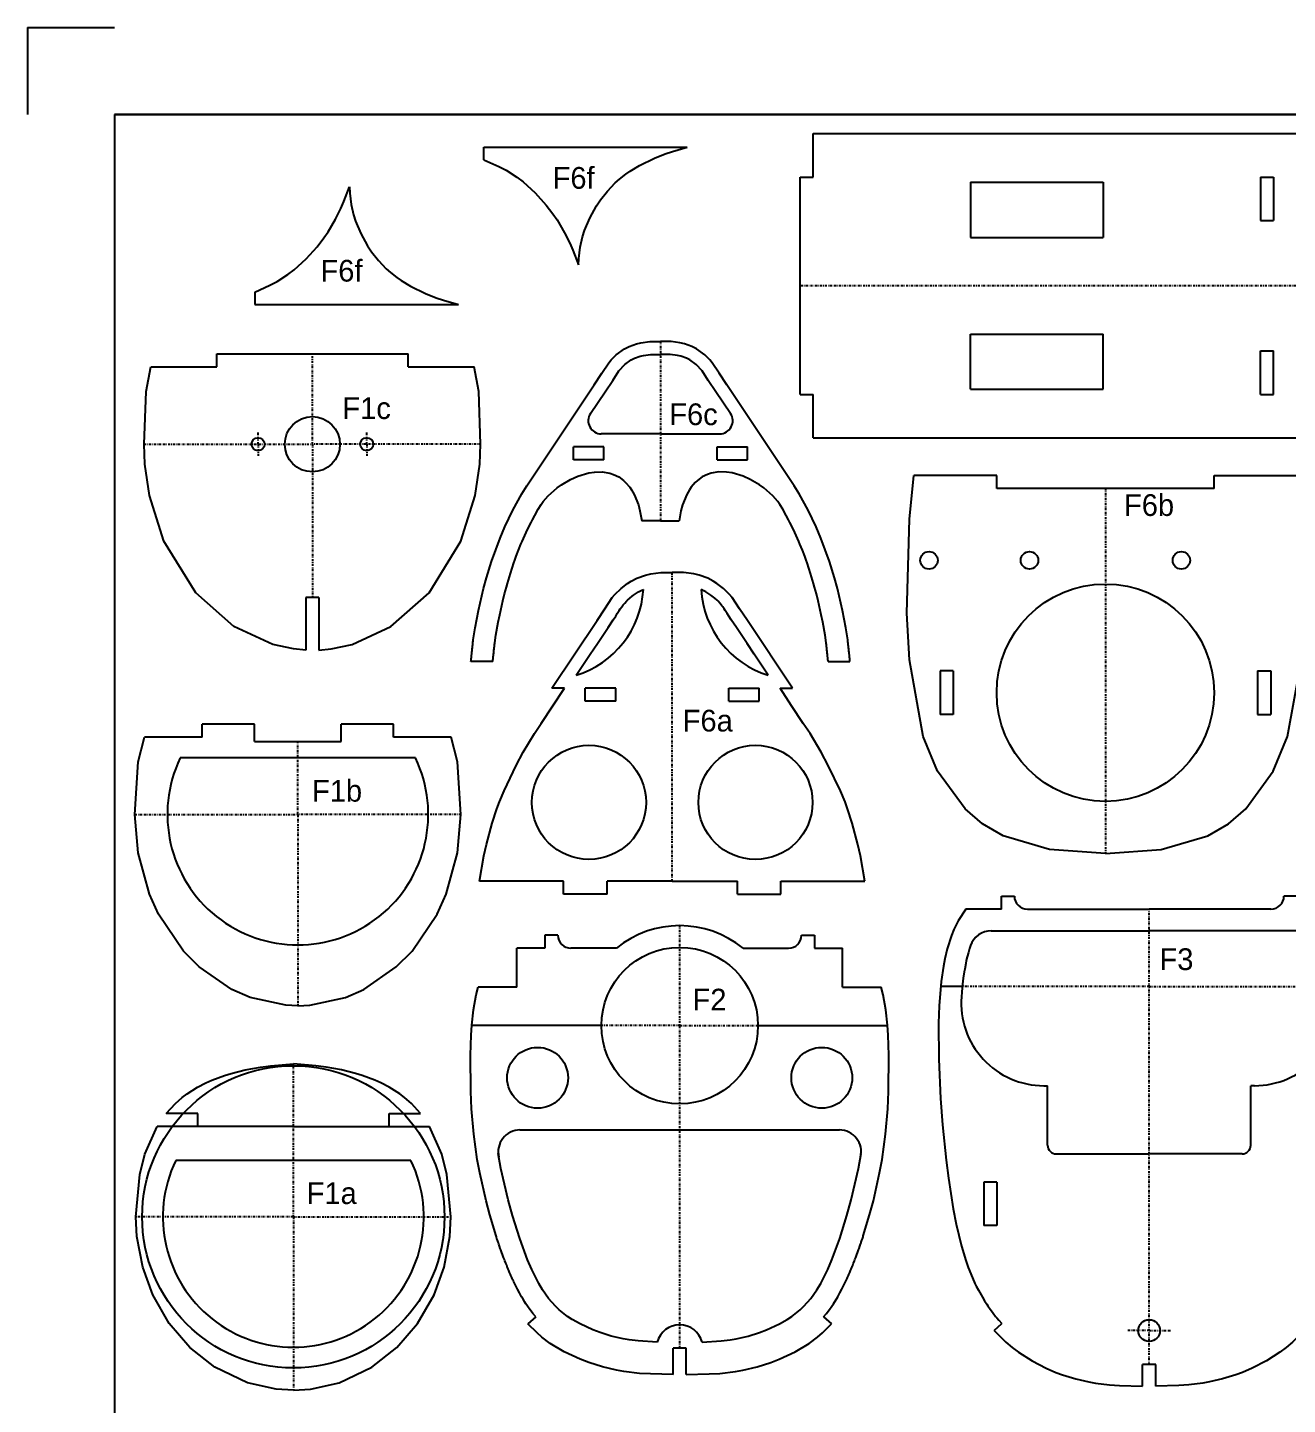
# Model space of a CAD drawing. Extents: x -1638 to 412, y -412 to 1290.
# Drawn here: x -429.5 to -139.7, y 973.4 to 1290.2 of the extents above; entities that cross this region are included whole.
import ezdxf
from ezdxf.enums import TextEntityAlignment as Align

# ---------------------------------------------------------------- set-up
doc = ezdxf.new("R2010")
doc.units = 0
doc.linetypes.add('DASHDOT', pattern=[1, 0.5, -0.25, 0, -0.25])
for name, color, linetype in [('2', 7, 'CONTINUOUS'), ('4', 7, 'CONTINUOUS'), ('6', 7, 'CONTINUOUS'), ('8', 7, 'CONTINUOUS')]:
    doc.layers.add(name, color=color, linetype=linetype)
doc.styles.add('txt', font='TXT', dxfattribs={"height": 0.2})

# ---------------------------------------------------------------- blocks, each defined once
blk = doc.blocks.new('*O62')
at = {"layer": '6', "color": 202, "linetype": 'CONTINUOUS'}
for p, q in [((-420.5, 297.25), (-420.5, 277.25)), ((-420.5, 297.25), (-400.5, 297.25)), ((-400.5, 277.25), (-400.5, -277.25)), ((-400.5, 277.25), (400.5, 277.25))]:
    blk.add_line(p, q, dxfattribs=at)

msp = doc.modelspace()

# ---------------------------------------------------------------- linework, layer by layer
at = {"layer": '2', "color": 5, "linetype": 'CONTINUOUS'}
msp.add_line((-312.5768, 993.5701), (-314.3676, 992.0183), dxfattribs=at)
at = {"layer": '4', "color": 5, "linetype": 'CONTINUOUS'}
for p, q in [((-248.7536, 1265.78), (-136.4214, 1265.78)), ((-248.7536, 1255.78), (-248.7536, 1265.78)), ((-324.5444, 1262.6837), (-277.7278, 1262.6837)), ((-324.5444, 1259.7811), (-324.5444, 1262.6837)), ((-251.7536, 1205.78), (-251.7536, 1255.78)), ((-251.7536, 1255.78), (-248.7536, 1255.78)), ((-212.5854, 1254.5976), (-182.075, 1254.5976)), ((-212.5854, 1254.5925), (-212.5854, 1241.8874)), ((-182.075, 1254.5976), (-182.075, 1241.8874)), ((-145.9094, 1255.78), (-145.9094, 1245.78)), ((-145.9094, 1255.78), (-142.9094, 1255.78)), ((-142.9094, 1255.78), (-142.9094, 1245.78)), ((-145.9094, 1245.78), (-142.9094, 1245.78)), ((-212.5854, 1241.8874), (-182.075, 1241.8874)), ((-377.202, 1229.3425), (-377.202, 1226.4399)), ((-377.202, 1226.4399), (-330.3854, 1226.4399)), ((-212.5854, 1206.9675), (-212.5854, 1219.6726)), ((-212.5854, 1219.6726), (-182.075, 1219.6726)), ((-182.075, 1206.9624), (-182.075, 1219.6726)), ((-385.952, 1212.1216), (-385.952, 1215.1216)), ((-385.952, 1215.1216), (-341.952, 1215.1216)), ((-341.952, 1212.1216), (-341.952, 1215.1216)), ((-145.9094, 1205.78), (-145.9094, 1215.78)), ((-145.9094, 1215.78), (-142.9094, 1215.78)), ((-142.9094, 1205.78), (-142.9094, 1215.78)), ((-401.129, 1212.1216), (-385.952, 1212.1216)), ((-341.952, 1212.1216), (-326.775, 1212.1216)), ((-212.5854, 1206.9624), (-182.075, 1206.9624)), ((-251.7536, 1205.78), (-248.7536, 1205.78)), ((-248.7536, 1195.78), (-248.7536, 1205.78)), ((-145.9094, 1205.78), (-142.9094, 1205.78)), ((-283.9, 1196.7198), (-297.5146, 1196.7198)), ((-283.9, 1196.7198), (-270.2854, 1196.7198)), ((-248.7536, 1195.78), (-136.4214, 1195.78)), ((-303.9, 1190.7198), (-303.9, 1193.7198)), ((-296.9, 1193.7198), (-303.9, 1193.7198)), ((-296.9, 1190.7198), (-296.9, 1193.7198)), ((-270.9, 1190.7198), (-270.9, 1193.7198)), ((-270.9, 1193.7198), (-263.9, 1193.7198)), ((-263.9, 1190.7198), (-263.9, 1193.7198)), ((-296.9, 1190.7198), (-303.9, 1190.7198)), ((-270.9, 1190.7198), (-263.9, 1190.7198)), ((-206.5744, 1187.17), (-225.6544, 1187.17)), ((-206.5744, 1184.17), (-206.5744, 1187.17)), ((-156.5744, 1184.17), (-156.5744, 1187.17)), ((-156.5744, 1187.17), (-137.4944, 1187.17)), ((-181.5744, 1184.17), (-206.5744, 1184.17)), ((-156.5744, 1184.17), (-181.5744, 1184.17)), ((-283.9, 1176.7198), (-288.2002, 1176.7198)), ((-283.9, 1176.7198), (-279.6, 1176.7198)), ((-362.452, 1159.0314), (-365.452, 1159.0314)), ((-365.452, 1159.0314), (-365.452, 1146.9772)), ((-362.452, 1159.0314), (-362.452, 1146.9772)), ((-322.4566, 1144.3414), (-327.479, 1144.3414)), ((-245.3436, 1144.3414), (-240.3212, 1144.3414)), ((-219.5744, 1142.17), (-219.5744, 1132.17)), ((-216.5744, 1142.17), (-219.5744, 1142.17)), ((-216.5744, 1142.17), (-216.5744, 1132.17)), ((-146.5744, 1142.17), (-146.5744, 1132.17)), ((-146.5744, 1142.17), (-143.5744, 1142.17)), ((-143.5744, 1142.17), (-143.5744, 1132.17)), ((-305.989, 1138.1843), (-308.8638, 1138.1843)), ((-301.199, 1135.1843), (-301.199, 1138.1843)), ((-294.199, 1138.1843), (-301.199, 1138.1843)), ((-294.199, 1135.1843), (-294.199, 1138.1843)), ((-268.199, 1135.1843), (-268.199, 1138.1843)), ((-268.199, 1138.1843), (-261.199, 1138.1843)), ((-261.199, 1135.1843), (-261.199, 1138.1843)), ((-256.409, 1138.1843), (-253.5344, 1138.1843)), ((-294.199, 1135.1843), (-301.199, 1135.1843)), ((-268.199, 1135.1843), (-261.199, 1135.1843)), ((-216.5744, 1132.17), (-219.5744, 1132.17)), ((-146.5744, 1132.17), (-143.5744, 1132.17)), ((-389.302, 1126.95), (-389.302, 1129.95)), ((-377.302, 1129.95), (-389.302, 1129.95)), ((-377.302, 1125.95), (-377.302, 1129.95)), ((-357.302, 1125.95), (-357.302, 1129.95)), ((-345.302, 1129.95), (-357.302, 1129.95)), ((-345.302, 1126.95), (-345.302, 1129.95)), ((-389.302, 1126.95), (-402.5872, 1126.95)), ((-377.302, 1125.95), (-357.302, 1125.95)), ((-332.0168, 1126.95), (-345.302, 1126.95)), ((-340.265, 1122.1505), (-394.339, 1122.1505)), ((-181.5776, 1100.151), (-181.571, 1100.151)), ((-306.199, 1093.8059), (-325.496, 1093.8059)), ((-306.199, 1090.8059), (-306.199, 1093.8059)), ((-281.199, 1093.8059), (-296.199, 1093.8059)), ((-296.199, 1090.8059), (-296.199, 1093.8059)), ((-281.199, 1093.8059), (-266.199, 1093.8059)), ((-266.199, 1090.8059), (-266.199, 1093.8059)), ((-256.199, 1090.8059), (-256.199, 1093.8059)), ((-256.199, 1093.8059), (-236.9022, 1093.8059)), ((-296.199, 1090.8059), (-306.199, 1090.8059)), ((-266.199, 1090.8059), (-256.199, 1090.8059)), ((-205.5142, 1090.3857), (-202.5142, 1090.3857)), ((-205.5142, 1087.3857), (-205.5142, 1090.3857)), ((-137.5142, 1090.3857), (-140.5142, 1090.3857)), ((-205.5142, 1087.3857), (-213.6982, 1087.3857)), ((-199.5142, 1087.3857), (-171.5142, 1087.3857)), ((-143.5142, 1087.3857), (-171.5142, 1087.3857)), ((-310.4828, 1081.38), (-310.4828, 1078.38)), ((-307.4828, 1081.38), (-310.4828, 1081.38)), ((-251.4828, 1081.38), (-248.4828, 1081.38)), ((-248.4828, 1081.38), (-248.4828, 1078.38)), ((-207.8604, 1082.3857), (-171.5142, 1082.3857)), ((-135.1678, 1082.3857), (-171.5142, 1082.3857)), ((-316.9254, 1069.4224), (-316.9254, 1078.38)), ((-310.4828, 1078.38), (-316.9254, 1078.38)), ((-294.0492, 1078.38), (-304.4828, 1078.38)), ((-264.9166, 1078.38), (-254.4828, 1078.38)), ((-248.4828, 1078.38), (-242.0402, 1078.38)), ((-242.0402, 1069.4224), (-242.0402, 1078.38)), ((-316.9254, 1069.4224), (-325.8306, 1069.4224)), ((-242.0402, 1069.4224), (-233.135, 1069.4224)), ((-214.4792, 1069.5862), (-219.463, 1069.5862)), ((-297.4828, 1060.5805), (-327.3116, 1060.5805)), ((-297.9728, 1060.5805), (-327.3116, 1060.5805)), ((-261.4828, 1060.5805), (-231.6542, 1060.5805)), ((-195.739, 1046.7668), (-194.8742, 1046.7668)), ((-194.8742, 1033.0818), (-194.8742, 1046.7668)), ((-148.1542, 1033.0818), (-148.1542, 1046.7668)), ((-147.2894, 1046.7668), (-148.1542, 1046.7668)), ((-390.3302, 1040.3882), (-397.5798, 1040.3882)), ((-390.3302, 1037.3882), (-390.3302, 1040.3882)), ((-346.3302, 1037.3882), (-346.3302, 1040.3882)), ((-346.3302, 1040.3882), (-339.0804, 1040.3882)), ((-368.3302, 1037.3882), (-399.6582, 1037.3882)), ((-368.3302, 1037.3882), (-337.002, 1037.3882)), ((-316.214, 1036.5805), (-279.4828, 1036.5805)), ((-279.4828, 1036.5805), (-242.7516, 1036.5805)), ((-341.2932, 1029.5887), (-395.3672, 1029.5887)), ((-192.8742, 1031.0818), (-171.5142, 1031.0818)), ((-150.1542, 1031.0818), (-171.5142, 1031.0818)), ((-209.5142, 1024.5862), (-209.5142, 1014.5862)), ((-206.5142, 1024.5862), (-209.5142, 1024.5862)), ((-206.5142, 1024.5862), (-206.5142, 1014.5862)), ((-206.5142, 1014.5862), (-209.5142, 1014.5862)), ((-246.3888, 993.5701), (-244.598, 992.0183)), ((-207.146, 990.4262), (-205.389, 992.0359)), ((-277.9828, 986.3931), (-280.9828, 986.3931)), ((-280.9828, 980.3482), (-280.9828, 986.3931)), ((-277.9828, 980.3482), (-277.9828, 986.3931)), ((-170.0142, 982.6241), (-173.0142, 982.6241)), ((-173.0142, 977.6328), (-173.0142, 982.6241)), ((-170.0142, 977.6328), (-170.0142, 982.6241))]:
    msp.add_line(p, q, dxfattribs=at)
at = {"layer": '4', "color": 166, "linetype": 'DASHDOT'}
for p, q in [((-133.4214, 1230.78), (-251.7536, 1230.78)), ((-283.9, 1217.9744), (-283.9, 1176.7198)), ((-363.952, 1194.3221), (-363.952, 1215.1216)), ((-402.6426, 1194.3221), (-363.952, 1194.3221)), ((-376.452, 1194.3221), (-376.452, 1197.2411)), ((-376.452, 1194.3221), (-376.452, 1191.4031)), ((-325.2614, 1194.3221), (-363.952, 1194.3221)), ((-363.952, 1194.3221), (-363.952, 1159.0314)), ((-351.452, 1194.3221), (-351.452, 1197.2411)), ((-351.452, 1194.3221), (-351.452, 1191.4031)), ((-181.5744, 1184.17), (-181.5744, 1100.151)), ((-281.199, 1093.8059), (-281.199, 1164.8389)), ((-367.302, 1109.1505), (-367.302, 1125.95)), ((-404.8, 1109.1505), (-367.302, 1109.1505)), ((-367.302, 1109.1505), (-367.302, 1065.1471)), ((-329.804, 1109.1505), (-367.302, 1109.1505)), ((-171.5142, 982.6241), (-171.5142, 1087.3857)), ((-279.4828, 986.3931), (-279.4828, 1083.5805)), ((-171.5142, 1069.5862), (-214.4792, 1069.5862)), ((-171.5142, 1069.5862), (-128.5492, 1069.5862)), ((-279.4828, 1060.5805), (-297.4828, 1060.5805)), ((-279.4828, 1060.5805), (-261.4828, 1060.5805)), ((-368.3302, 1016.5887), (-368.3302, 1051.8072)), ((-368.3302, 1016.5887), (-404.5418, 1016.5887)), ((-368.3302, 1016.5887), (-368.3302, 976.6929)), ((-368.3302, 1016.5887), (-332.1184, 1016.5887)), ((-171.5142, 990.4262), (-176.5788, 990.4262)), ((-171.5142, 990.4262), (-166.4494, 990.4262))]:
    msp.add_line(p, q, dxfattribs=at)
at = {"layer": '4', "color": 5, "linetype": 'CONTINUOUS'}
for points in [[(-302.7812, 1235.5693), (-302.689315, 1237.017798), (-302.359893, 1239.649716), (-301.83106, 1242.012929), (-301.364635, 1243.48934), (-300.150165, 1246.339979), (-298.587782, 1249.130766), (-297.663342, 1250.512153), (-296.092907, 1252.524907), (-294.296915, 1254.421859), (-293.312567, 1255.311228), (-291.884979, 1256.443612), (-290.878096, 1257.151096), (-288.744646, 1258.456076), (-285.287569, 1260.151456), (-282.844488, 1261.117001), (-281.167506, 1261.691522), (-277.7278, 1262.6837)], [(-324.5444, 1259.781), (-321.045812, 1258.243884), (-319.367801, 1257.336344), (-316.953054, 1255.788846), (-315.472062, 1254.672035), (-312.689092, 1252.17083), (-310.160715, 1249.355725), (-308.625996, 1247.330008), (-307.673219, 1245.922257), (-305.944089, 1242.989625), (-304.750269, 1240.583565), (-304.034467, 1238.940038), (-302.7812, 1235.5693)], [(-377.202, 1229.3426), (-373.703412, 1230.879716), (-372.025401, 1231.787256), (-369.610654, 1233.334754), (-368.129662, 1234.451565), (-365.346692, 1236.95277), (-362.818315, 1239.767875), (-361.283596, 1241.793592), (-360.330819, 1243.201343), (-358.601689, 1246.133975), (-357.407869, 1248.540035), (-356.692067, 1250.183562), (-355.4388, 1253.5543)], [(-355.4388, 1253.5543), (-355.346912, 1252.105802), (-355.017465, 1249.473884), (-354.488593, 1247.110671), (-354.022138, 1245.63426), (-352.807614, 1242.783621), (-351.2452, 1239.992834), (-350.320754, 1238.611447), (-348.75032, 1236.598693), (-346.95434, 1234.701741), (-345.970003, 1233.812372), (-344.542434, 1232.679988), (-343.535565, 1231.972504), (-341.402147, 1230.667524), (-337.945116, 1228.972144), (-335.502063, 1228.006599), (-333.825094, 1227.432078), (-330.3854, 1226.4399)], [(-308.69, 1193.7198), (-299.164712, 1208.017265), (-297.39825, 1210.671049), (-295.808161, 1213.076862), (-295.266195, 1213.735401), (-294.082802, 1214.900616), (-292.145281, 1216.296677), (-291.09176, 1216.846017), (-289.414508, 1217.456724), (-288.386594, 1217.688142), (-286.361237, 1217.925113), (-283.899, 1217.9744)], [(-259.11, 1193.7198), (-268.635365, 1208.017265), (-270.401763, 1210.671049), (-271.991839, 1213.076862), (-272.533805, 1213.735401), (-273.717212, 1214.900616), (-275.654802, 1216.296677), (-276.708367, 1216.846017), (-278.38567, 1217.456724), (-279.413597, 1217.688142), (-281.43889, 1217.925113), (-283.901, 1217.9744)], [(-299.9976, 1201.4038), (-296.648527, 1206.382289), (-294.893137, 1209.014963), (-293.458676, 1211.203775), (-292.095301, 1212.669495), (-290.647327, 1213.722042), (-289.863891, 1214.127635), (-288.597026, 1214.576987), (-287.800412, 1214.750334), (-286.162787, 1214.934096), (-283.8978, 1214.9744)], [(-267.8024, 1201.4038), (-271.151536, 1206.382289), (-272.907038, 1209.014963), (-274.341524, 1211.203775), (-275.704885, 1212.669495), (-277.15279, 1213.722042), (-277.936182, 1214.127635), (-279.202995, 1214.576987), (-279.999594, 1214.750334), (-281.637213, 1214.934096), (-283.9022, 1214.9744)], [(-365.452, 1146.9772), (-368.274473, 1147.236142), (-373.06567, 1148.284602), (-382.019122, 1152.422834), (-390.769823, 1160.168329), (-398.106798, 1172.061388), (-401.420726, 1182.508096), (-402.463322, 1189.764368), (-402.642708, 1194.322051), (-402.211066, 1206.424531), (-401.129, 1212.1216)], [(-362.452, 1146.9772), (-359.629583, 1147.236142), (-354.838446, 1148.284602), (-345.884913, 1152.422834), (-337.134177, 1160.168329), (-329.797202, 1172.061388), (-326.483331, 1182.508096), (-325.440863, 1189.764382), (-325.261483, 1194.322095), (-325.693035, 1206.42455), (-326.7752, 1212.1216)], [(-326.9548, 1149.3414), (-326.51976, 1152.12), (-325.760961, 1156.054694), (-324.585599, 1161.117357), (-323.910358, 1163.627253), (-322.769677, 1167.357699), (-320.803623, 1172.699143), (-319.68279, 1175.317449), (-317.829129, 1179.164639), (-315.768409, 1182.899778), (-314.660345, 1184.719798), (-310.667806, 1190.719828), (-308.69, 1193.7198)], [(-240.8454, 1149.3414), (-241.280321, 1152.12), (-242.039145, 1156.054694), (-243.214583, 1161.117357), (-243.889831, 1163.627253), (-245.0305, 1167.357699), (-246.996506, 1172.699143), (-248.11731, 1175.317449), (-249.970929, 1179.164639), (-252.031613, 1182.899778), (-253.139665, 1184.719798), (-257.132194, 1190.719828), (-259.11, 1193.7198)], [(-312.0152, 1179.4051), (-312.015122, 1179.405247), (-311.373563, 1180.471956), (-310.875093, 1181.163727), (-309.727089, 1182.489154), (-307.689982, 1184.293214), (-306.688666, 1185.008342), (-304.560828, 1186.246402), (-302.89432, 1186.982641), (-300.360989, 1187.728371), (-299.109717, 1187.920945), (-297.291638, 1187.959895), (-295.522625, 1187.661125), (-294.689213, 1187.37966), (-293.509399, 1186.791303), (-292.420814, 1186.002421), (-291.913146, 1185.532386), (-290.975882, 1184.440332), (-290.548217, 1183.817995), (-289.960644, 1182.788654), (-288.991568, 1180.382994), (-288.616581, 1179.005602), (-288.2002, 1176.7198)], [(-255.785, 1179.4051), (-255.785078, 1179.405247), (-256.426597, 1180.471956), (-256.925046, 1181.163727), (-258.073019, 1182.489154), (-260.110101, 1184.293214), (-261.111412, 1185.008342), (-263.239251, 1186.246402), (-264.905764, 1186.982641), (-267.439105, 1187.728371), (-268.690382, 1187.920945), (-270.508461, 1187.959895), (-272.277469, 1187.661125), (-273.110876, 1187.37966), (-274.290681, 1186.791303), (-275.37926, 1186.002421), (-275.886927, 1185.532386), (-276.824191, 1184.440332), (-277.251859, 1183.817995), (-277.83944, 1182.788654), (-278.808548, 1180.382994), (-279.183563, 1179.005602), (-279.6, 1176.7198)], [(-181.5776, 1100.151), (-194.413972, 1101.089977), (-205.089386, 1104.280034), (-209.838568, 1107.024358), (-213.838967, 1110.422137), (-220.18083, 1119.104065), (-223.46484, 1127.117929), (-226.6299, 1144.70897), (-227.233894, 1155.475396), (-226.606655, 1177.088405), (-225.6544, 1187.17)], [(-181.571, 1100.151), (-168.734763, 1101.089977), (-158.059403, 1104.280034), (-153.310202, 1107.024358), (-149.309767, 1110.422137), (-142.967823, 1119.104065), (-139.683777, 1127.117929), (-136.518736, 1144.70897), (-135.914797, 1155.475396), (-136.542138, 1177.088405), (-137.4944, 1187.17)], [(-322.0042, 1148.6397), (-321.73658, 1150.407672), (-321.590174, 1151.284764), (-321.364727, 1152.538074), (-321.204428, 1153.375361), (-320.864025, 1155.048808), (-320.390234, 1157.206764), (-320.139322, 1158.279404), (-319.743983, 1159.879967), (-319.324334, 1161.469947), (-319.104851, 1162.260791), (-318.645478, 1163.83383), (-318.405155, 1164.615884), (-318.030762, 1165.78318), (-317.611163, 1167.023951), (-317.393843, 1167.641233), (-317.058374, 1168.563238), (-316.533606, 1169.93734), (-315.982641, 1171.300617), (-315.697221, 1171.978147), (-315.106282, 1173.324894), (-314.800673, 1173.994073), (-314.329457, 1174.992542), (-313.677035, 1176.313841), (-313.340379, 1176.970164), (-312.822213, 1177.949187), (-312.015, 1179.4053)], [(-245.7958, 1148.6397), (-246.063496, 1150.407672), (-246.209957, 1151.284764), (-246.435452, 1152.538074), (-246.595765, 1153.375361), (-246.936168, 1155.048808), (-247.409942, 1157.206764), (-247.660843, 1158.279404), (-248.05616, 1159.879967), (-248.475785, 1161.469947), (-248.695257, 1162.260791), (-249.154606, 1163.83383), (-249.394918, 1164.615884), (-249.769296, 1165.78318), (-250.188881, 1167.023951), (-250.406194, 1167.641233), (-250.741656, 1168.563238), (-251.266414, 1169.93734), (-251.817372, 1171.300617), (-252.102789, 1171.978147), (-252.693723, 1173.324894), (-252.999331, 1173.994073), (-253.470545, 1174.992542), (-254.122966, 1176.313841), (-254.459621, 1176.970164), (-254.977787, 1177.949187), (-255.785, 1179.4053)], [(-308.8638, 1138.1843), (-298.47757, 1153.788322), (-296.701546, 1156.460126), (-294.986848, 1159.039796), (-294.365982, 1159.78637), (-292.971976, 1161.150005), (-291.452899, 1162.310877), (-290.642701, 1162.820912), (-289.373017, 1163.48526), (-287.36736, 1164.225041), (-286.154404, 1164.502892), (-283.818993, 1164.7824), (-281.199, 1164.8389)], [(-253.5344, 1138.1843), (-263.920502, 1153.788322), (-265.696466, 1156.460126), (-267.411178, 1159.039796), (-268.032073, 1159.78637), (-269.426139, 1161.150005), (-270.945222, 1162.310877), (-271.755409, 1162.820912), (-273.025072, 1163.48526), (-275.030725, 1164.225041), (-276.243709, 1164.502892), (-278.579192, 1164.7824), (-281.199, 1164.8389)], [(-303.2876, 1141.187), (-300.051125, 1146.064605), (-298.422655, 1148.501143), (-295.960268, 1152.155057), (-294.7656, 1153.929771), (-294.196229, 1154.804351), (-293.845837, 1155.358765), (-293.389678, 1156.078217), (-293.161874, 1156.425671), (-292.814945, 1156.926761), (-292.637322, 1157.16672), (-292.466604, 1157.385584), (-292.115076, 1157.803272), (-291.750514, 1158.196362), (-291.50048, 1158.446014), (-290.9843, 1158.918931), (-290.407767, 1159.391163), (-290.11078, 1159.613542), (-289.654529, 1159.929119), (-289.185493, 1160.222229), (-288.946229, 1160.360052), (-288.458309, 1160.617616), (-288.209692, 1160.737112), (-287.831, 1160.9044)], [(-259.1104, 1141.187), (-262.347041, 1146.064605), (-263.975537, 1148.501143), (-266.437932, 1152.155057), (-267.6326, 1153.929771), (-268.201971, 1154.804351), (-268.552363, 1155.358765), (-269.008517, 1156.078217), (-269.236317, 1156.425671), (-269.583234, 1156.926761), (-269.760848, 1157.16672), (-269.931556, 1157.385584), (-270.283059, 1157.803272), (-270.647593, 1158.196362), (-270.897609, 1158.446014), (-271.413754, 1158.918931), (-271.990262, 1159.391163), (-272.287244, 1159.613542), (-272.743498, 1159.929119), (-273.212553, 1160.222229), (-273.451832, 1160.360052), (-273.939799, 1160.617616), (-274.188449, 1160.737112), (-274.5672, 1160.9044)], [(-327.479, 1144.3414), (-327.451931, 1144.62639), (-327.438242, 1144.769169), (-327.417512, 1144.983707), (-327.385971, 1145.306374), (-327.353885, 1145.630119), (-327.337634, 1145.792414), (-327.304712, 1146.117877), (-327.288038, 1146.281059), (-327.262757, 1146.526415), (-327.22854, 1146.854677), (-327.211209, 1147.019304), (-327.184934, 1147.266881), (-327.158318, 1147.515243), (-327.144881, 1147.639726), (-327.12078, 1147.861535), (-327.108626, 1147.972687), (-327.090264, 1148.13973), (-327.062425, 1148.391015), (-327.034228, 1148.643186), (-327.019993, 1148.76961), (-326.991249, 1149.023149), (-326.976739, 1149.150271), (-326.9548, 1149.3414)], [(-322.4566, 1144.3414), (-322.432064, 1144.594059), (-322.419671, 1144.720641), (-322.400923, 1144.910837), (-322.37244, 1145.19688), (-322.343517, 1145.483857), (-322.328889, 1145.627707), (-322.299291, 1145.916152), (-322.284321, 1146.060757), (-322.261648, 1146.278156), (-322.231006, 1146.56896), (-322.215506, 1146.714776), (-322.192031, 1146.93403), (-322.168282, 1147.153933), (-322.156304, 1147.264133), (-322.124019, 1147.558828), (-322.107689, 1147.706636), (-322.082954, 1147.928936), (-322.057931, 1148.151956), (-322.04531, 1148.263741), (-322.019847, 1148.48787), (-322.007004, 1148.600218), (-321.9876, 1148.7691)], [(-245.3436, 1144.3414), (-245.368105, 1144.594059), (-245.380485, 1144.720641), (-245.399217, 1144.910837), (-245.427682, 1145.19688), (-245.456593, 1145.483857), (-245.471218, 1145.627707), (-245.500811, 1145.916152), (-245.51578, 1146.060757), (-245.538452, 1146.278156), (-245.569094, 1146.56896), (-245.584594, 1146.714776), (-245.608068, 1146.93403), (-245.631816, 1147.153933), (-245.643793, 1147.264133), (-245.676071, 1147.558828), (-245.692396, 1147.706636), (-245.717121, 1147.928936), (-245.74213, 1148.151956), (-245.754743, 1148.263741), (-245.780186, 1148.48787), (-245.793016, 1148.600218), (-245.8124, 1148.7691)], [(-240.3212, 1144.3414), (-240.348267, 1144.62639), (-240.361954, 1144.769169), (-240.382679, 1144.983707), (-240.41421, 1145.306374), (-240.446285, 1145.630119), (-240.462529, 1145.792414), (-240.495438, 1146.117877), (-240.512105, 1146.281059), (-240.537377, 1146.526415), (-240.560116, 1146.745111), (-240.571584, 1146.854677), (-240.58891, 1147.019304), (-240.61518, 1147.266881), (-240.641793, 1147.515243), (-240.65523, 1147.639726), (-240.679332, 1147.861535), (-240.691488, 1147.972687), (-240.709854, 1148.13973), (-240.737701, 1148.391015), (-240.765911, 1148.643186), (-240.780154, 1148.76961), (-240.808918, 1149.023149), (-240.82344, 1149.150271), (-240.8454, 1149.3414)], [(-325.496, 1093.8059), (-324.486754, 1099.645488), (-323.909103, 1102.250054), (-322.603122, 1107.153542), (-321.53541, 1110.449311), (-320.931744, 1112.068447), (-319.868676, 1114.62939), (-317.087681, 1120.445381), (-315.461626, 1123.478086), (-312.901711, 1127.761791), (-311.338501, 1130.103309), (-308.626681, 1134.18354), (-305.989, 1138.1843)], [(-236.9022, 1093.8059), (-237.911268, 1099.645488), (-238.488958, 1102.250054), (-239.795012, 1107.153542), (-240.862707, 1110.449311), (-241.466349, 1112.068447), (-242.529377, 1114.62939), (-245.310328, 1120.445381), (-246.936376, 1123.478086), (-249.496289, 1127.761791), (-251.059499, 1130.103309), (-253.771319, 1134.18354), (-256.409, 1138.1843)], [(-367.302, 1065.1471), (-370.07978, 1065.267977), (-378.297719, 1067.081494), (-382.466918, 1068.910562), (-389.954603, 1074.083877), (-393.566586, 1077.742592), (-399.32706, 1086.260085), (-401.388561, 1090.794861), (-404.038374, 1100.326464), (-404.800073, 1109.150463), (-404.00703, 1121.290202), (-402.5874, 1126.95)], [(-367.302, 1065.1471), (-364.524333, 1065.267977), (-356.306281, 1067.081494), (-352.137083, 1068.910562), (-344.649426, 1074.083877), (-341.037486, 1077.742592), (-335.277107, 1086.260085), (-333.215629, 1090.794862), (-330.565826, 1100.326485), (-329.804104, 1109.150521), (-330.597065, 1121.290219), (-332.0168, 1126.95)], [(-213.6982, 1087.3857), (-215.453693, 1084.661979), (-216.431632, 1082.684891), (-217.003939, 1081.285006), (-217.970694, 1078.265778), (-218.526758, 1075.915399), (-218.839479, 1074.263035), (-219.335724, 1070.772847), (-219.790347, 1065.139292), (-219.926126, 1061.168916), (-219.87595, 1052.869845), (-219.465862, 1043.857466), (-219.008683, 1037.761431), (-218.178549, 1029.598919), (-217.671688, 1025.527973), (-216.599011, 1018.418099), (-215.931448, 1014.929839), (-214.696663, 1009.827272), (-213.681857, 1006.536207), (-213.107714, 1004.930065), (-212.1544, 1002.5759)], [(-212.5764, 1079.0043), (-212.804462, 1078.35337), (-212.921322, 1077.986638), (-213.09674, 1077.394947), (-213.352061, 1076.437564), (-213.565589, 1075.528757), (-213.698417, 1074.902054), (-213.941812, 1073.600586), (-214.052643, 1072.92668), (-214.253235, 1071.534678), (-214.426619, 1070.086621), (-214.527615, 1069.091806), (-214.588645, 1068.416108), (-214.696, 1067.0361)], [(-321.711, 1012.2045), (-323.161987, 1017.048022), (-324.025791, 1020.31407), (-325.469639, 1026.751241), (-326.021942, 1029.766268), (-326.847984, 1035.624764), (-327.346754, 1041.439486), (-327.523613, 1045.40126), (-327.5744, 1053.825457), (-327.448696, 1058.358899), (-327.303404, 1060.685411), (-326.920877, 1064.201856), (-326.275198, 1067.699048), (-325.8306, 1069.4224)], [(-237.2546, 1012.2045), (-235.803735, 1017.048022), (-234.939947, 1020.31407), (-233.496066, 1026.751241), (-232.94375, 1029.766268), (-232.11771, 1035.624764), (-231.618966, 1041.439486), (-231.44213, 1045.40126), (-231.391384, 1053.825457), (-231.517093, 1058.358899), (-231.662375, 1060.685411), (-232.044864, 1064.201856), (-232.690461, 1067.699048), (-233.135, 1069.4224)], [(-397.5796, 1040.3882), (-395.46803, 1042.67191), (-393.899911, 1044.038914), (-392.783501, 1044.883008), (-390.380956, 1046.414037), (-388.431123, 1047.428487), (-387.061074, 1048.042821), (-384.153258, 1049.126989), (-382.61579, 1049.598699), (-379.374473, 1050.406061), (-375.912309, 1051.038263), (-373.482095, 1051.366126), (-368.3302, 1051.8072)], [(-339.0806, 1040.3882), (-341.192222, 1042.67191), (-342.760364, 1044.038914), (-343.876784, 1044.883008), (-346.279341, 1046.414037), (-348.229176, 1047.428487), (-349.599226, 1048.042821), (-352.507042, 1049.126989), (-354.044511, 1049.598699), (-357.285834, 1050.406061), (-360.748013, 1051.038263), (-363.178245, 1051.366126), (-368.3302, 1051.8072)], [(-368.3302, 976.6929), (-372.26653, 976.92926), (-378.856053, 978.415577), (-386.395394, 982.012172), (-392.166331, 986.554992), (-396.910154, 992.089796), (-400.677672, 998.656094), (-402.981404, 1005.003088), (-404.309723, 1012.077815), (-404.541927, 1016.588713), (-403.641973, 1026.313644), (-402.449852, 1031.015414), (-399.6582, 1037.3882)], [(-368.3302, 976.6929), (-364.39379, 976.92926), (-357.80432, 978.415577), (-350.264837, 982.012172), (-344.493902, 986.554992), (-339.750211, 992.089796), (-335.982728, 998.656094), (-333.678996, 1005.003088), (-332.350677, 1012.077815), (-332.118467, 1016.588716), (-333.018329, 1026.313685), (-334.210392, 1031.015462), (-337.002, 1037.3882)], [(-284.655, 987.7885), (-289.050665, 988.042467), (-291.095632, 988.297648), (-292.498999, 988.53997), (-295.223504, 989.172055), (-297.807605, 989.973708), (-299.434109, 990.586335), (-302.406941, 991.956018), (-304.177814, 992.96576), (-305.255323, 993.677129), (-307.191019, 995.206538), (-308.061671, 996.031236), (-309.63975, 997.817256), (-311.041747, 999.807631), (-311.903213, 1001.261225), (-313.516957, 1004.507941), (-314.464054, 1006.722906), (-316.278191, 1011.600837), (-317.93958, 1016.884662), (-318.935049, 1020.519261), (-320.583284, 1027.751072), (-321.1939, 1031.1441)], [(-274.3106, 987.7885), (-269.914935, 988.042467), (-267.869968, 988.297648), (-266.466601, 988.53997), (-263.742096, 989.172055), (-261.157995, 989.973708), (-259.531491, 990.586335), (-256.558659, 991.956018), (-254.787786, 992.96576), (-253.710277, 993.677129), (-251.774581, 995.206538), (-250.903929, 996.031236), (-249.32585, 997.817256), (-247.923853, 999.807631), (-247.062387, 1001.261225), (-245.448643, 1004.507941), (-244.501546, 1006.722906), (-242.687409, 1011.600837), (-241.02602, 1016.884662), (-240.030551, 1020.519261), (-238.382316, 1027.751072), (-237.7717, 1031.1441)], [(-317.8278, 1002.0805), (-317.980995, 1002.415335), (-318.082771, 1002.64052), (-318.218027, 1002.943177), (-318.285461, 1003.095529), (-318.386369, 1003.325322), (-318.520455, 1003.634053), (-318.587299, 1003.789411), (-318.787026, 1004.259402), (-318.919499, 1004.575948), (-319.007508, 1004.788389), (-319.12447, 1005.073375), (-319.182785, 1005.216604), (-319.280939, 1005.459403), (-319.411312, 1005.785262), (-319.476283, 1005.949093), (-319.670325, 1006.444138), (-319.798951, 1006.777083), (-319.969525, 1007.224566), (-320.05441, 1007.449807), (-320.24441, 1007.960188), (-320.370304, 1008.303154), (-320.537188, 1008.763746), (-320.620209, 1008.995434), (-320.744207, 1009.344676), (-320.908532, 1009.813467), (-320.99026, 1010.049183), (-321.071695, 1010.285764), (-321.179816, 1010.602534), (-321.233678, 1010.761481), (-321.394468, 1011.240533), (-321.500989, 1011.561712), (-321.642173, 1011.992152), (-321.7124, 1012.2083)], [(-241.1378, 1002.0805), (-240.984626, 1002.415335), (-240.882864, 1002.64052), (-240.747625, 1002.943177), (-240.680198, 1003.095529), (-240.579301, 1003.325322), (-240.44523, 1003.634053), (-240.378393, 1003.789411), (-240.178684, 1004.259402), (-240.046223, 1004.575948), (-239.95822, 1004.788389), (-239.841267, 1005.073375), (-239.782956, 1005.216604), (-239.684808, 1005.459403), (-239.554443, 1005.785262), (-239.489475, 1005.949093), (-239.295443, 1006.444138), (-239.166822, 1006.777083), (-238.996254, 1007.224566), (-238.911372, 1007.449807), (-238.721378, 1007.960188), (-238.595487, 1008.303154), (-238.428605, 1008.763746), (-238.345586, 1008.995434), (-238.22159, 1009.344676), (-238.057266, 1009.813467), (-237.975539, 1010.049183), (-237.894104, 1010.285764), (-237.785984, 1010.602534), (-237.732121, 1010.761481), (-237.571332, 1011.240533), (-237.464811, 1011.561712), (-237.323627, 1011.992152), (-237.2534, 1012.2083)], [(-312.5768, 993.5701), (-313.228796, 994.354518), (-313.647632, 994.89411), (-313.920338, 995.261462), (-314.451278, 996.014984), (-314.837849, 996.597042), (-315.090512, 996.993352), (-315.584889, 997.806335), (-315.827125, 998.223239), (-316.302996, 999.078445), (-316.769137, 999.962947), (-317.075523, 1000.569343), (-317.68058, 1001.823507), (-317.8078, 1002.0963)], [(-246.3888, 993.5701), (-245.73681, 994.354518), (-245.317984, 994.89411), (-245.045287, 995.261462), (-244.514365, 996.014984), (-244.127809, 996.597042), (-243.875155, 996.993352), (-243.380793, 997.806335), (-243.138562, 998.223239), (-242.662694, 999.078445), (-242.196543, 999.962947), (-241.890141, 1000.569343), (-241.285031, 1001.823507), (-241.1578, 1002.0963)], [(-212.1562, 1002.5799), (-211.570941, 1001.299585), (-211.265338, 1000.671945), (-210.789534, 999.744923), (-210.183286, 998.642924), (-209.868036, 998.101064), (-209.380092, 997.300039), (-208.874159, 996.513493), (-208.614479, 996.125777), (-208.081758, 995.361714), (-207.808744, 994.985468), (-207.390942, 994.428475), (-206.818486, 993.699852), (-206.525692, 993.34167), (-206.078332, 992.812201), (-205.389, 992.0359)], [(-280.9828, 980.3482), (-286.226748, 980.44534), (-288.709093, 980.597256), (-292.323723, 981.019918), (-293.99423, 981.316533), (-297.267948, 982.092572), (-300.406748, 983.081624), (-302.397548, 983.841118), (-306.062685, 985.551235), (-309.272626, 987.489201), (-311.148332, 988.896449), (-312.294658, 989.889848), (-314.3676, 992.0183)], [(-277.9828, 980.3482), (-272.738852, 980.44534), (-270.256507, 980.597256), (-266.641877, 981.019918), (-264.97137, 981.316533), (-261.697654, 982.092572), (-258.558861, 983.081624), (-256.568071, 983.841118), (-252.90297, 985.551235), (-249.693082, 987.489201), (-247.81739, 988.896449), (-246.671051, 989.889848), (-244.598, 992.0183)], [(-207.146, 990.4262), (-204.444527, 987.765108), (-202.994329, 986.545568), (-201.534468, 985.443331), (-198.457503, 983.461631), (-195.208697, 981.778509), (-192.969772, 980.823218), (-191.452572, 980.260808), (-188.377102, 979.315403), (-185.418944, 978.63894), (-183.890318, 978.37406), (-180.653757, 977.976812), (-178.311733, 977.801028), (-173.0142, 977.6329)], [(-135.8822, 990.4262), (-138.583673, 987.765108), (-140.033871, 986.545568), (-141.493732, 985.443331), (-144.570699, 983.461631), (-147.819513, 981.778509), (-150.058449, 980.823218), (-151.575659, 980.260808), (-154.651157, 979.315403), (-157.609353, 978.63894), (-159.138, 978.37406), (-162.374601, 977.976812), (-164.716647, 977.801028), (-170.0142, 977.6329)]]:
    msp.add_lwpolyline(points, dxfattribs=at)
for centre, radius in [((-363.95205, 1194.3221), 6.3488), ((-376.45205, 1194.3221), 1.5), ((-351.45205, 1194.3221), 1.5), ((-222.14365, 1167.6168), 2), ((-199.03685, 1167.6168), 2), ((-164.11185, 1167.6168), 2), ((-181.57435, 1137.17), 25), ((-300.34385, 1111.9342), 13.128279), ((-262.05425, 1111.9342), 13.128279), ((-279.48285, 1060.5805), 18), ((-312.1649, 1048.5805), 7), ((-246.8007, 1048.5805), 7), ((-171.51415, 990.4262), 2.5)]:
    msp.add_circle(centre, radius, dxfattribs=at)
at = {"layer": '4', "color": 155, "linetype": 'CONTINUOUS'}
msp.add_circle((-368.33015, 1016.5887), 34.7635, dxfattribs=at)
at = {"layer": '4', "color": 5, "linetype": 'CONTINUOUS'}
for centre, radius, start, end in [((-297.514677, 1199.719908), 3.000108, 145.855836, 270.000511), ((-270.285423, 1199.719908), 3.000108, 269.999489, 34.144164), ((-309.81045, 1162.2171), 22.018443, 287.232064, 356.581853), ((-252.58765, 1162.2171), 22.018443, 183.418147, 252.767936), ((-367.30205, 1109.1505), 30, 154.320711, 25.679289), ((-199.51415, 1090.3857), 3, 180, 270), ((-143.51415, 1090.3857), 3, 270, 0), ((-279.48285, 1060.5805), 23, 50.704622, 129.295378), ((-304.48285, 1081.38), 3, 180, 270), ((-254.48285, 1081.38), 3, 270, 0), ((-207.845712, 1077.385722), 5, 90.168881, 161.112719), ((-195.73895, 1065.7668), 19, 175.570128, 270), ((-147.28935, 1065.7668), 19, 270, 4.429872), ((-316.214, 1031.5805), 5, 90, 194.132781), ((-242.7516, 1031.5805), 5, 345.867219, 90), ((-192.87415, 1033.0818), 2, 180, 270), ((-150.15415, 1033.0818), 2, 270, 360), ((-368.33015, 1016.5887), 30, 154.320711, 25.679289), ((-279.48285, 986.3931), 5.3572, 15.098058, 164.901853)]:
    msp.add_arc(centre, radius, start, end, dxfattribs=at)
at = {"layer": '6', "color": 202, "linetype": 'CONTINUOUS'}
for p, q in [((-409.4576, 1270.1819), (-409.4576, 970.1819)), ((262.3858, 1270.1819), (-409.4576, 1270.1819))]:
    msp.add_line(p, q, dxfattribs=at)

# ---------------------------------------------------------------- block references
msp.add_blockref('*O62', (-8.9576, 992.9319), dxfattribs=at)

# ---------------------------------------------------------------- texts
at = {"layer": '8', "color": 250, "linetype": 'CONTINUOUS', "style": 'txt'}
for s, p in [('F6f', (-308.7122, 1255.5977)), ('F6f', (-362.0858, 1234.2422)), ('F1c', (-357.0536, 1202.6255)), ('F6c', (-281.885, 1201.2179)), ('F6b', (-177.3018, 1180.3304)), ('F6a', (-278.7908, 1130.7404)), ('F1b', (-364.039, 1114.6052)), ('F3', (-169.1426, 1075.8653)), ('F2', (-276.5242, 1066.5654)), ('F1a', (-365.2726, 1022.0434))]:
    msp.add_text(s, height=5, dxfattribs=at).set_placement(p, align=Align.MIDDLE_LEFT)

doc.saveas('drawing.dxf')
